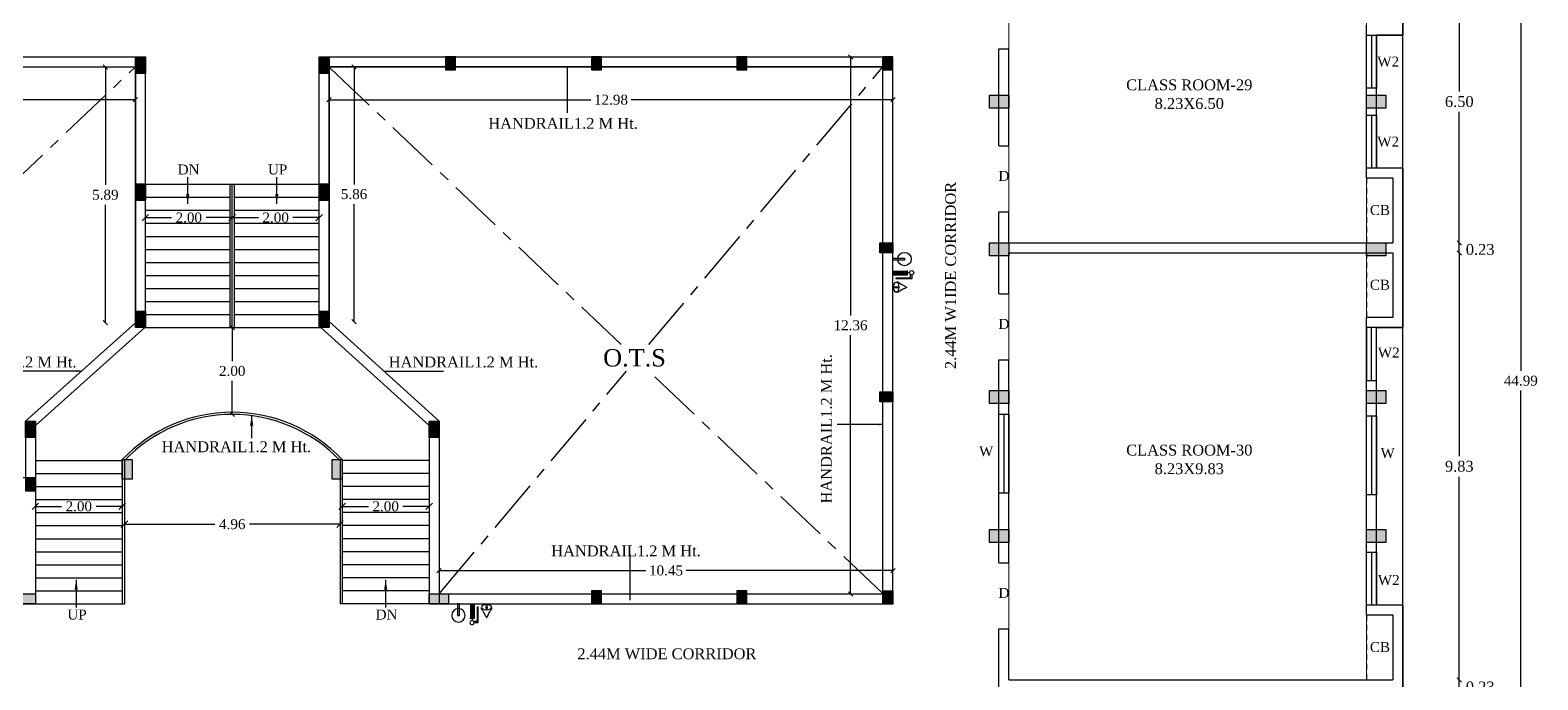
# Model space of a CAD drawing. Header units: metres. Extents: x -53 to 471, y -924 to -843.
# Drawn here: x 231.82 to 266.52, y -903.77 to -888.81 of the extents above; entities that cross this region are included whole.
import ezdxf
from ezdxf.enums import TextEntityAlignment as Align

# ---------------------------------------------------------------- set-up
doc = ezdxf.new("R2010")
doc.units = ezdxf.units.M
doc.header["$MEASUREMENT"] = 0
doc.header["$PDMODE"] = 3
doc.linetypes.add('CENTER', pattern=[2, 1.25, -0.25, 0.25, -0.25])
doc.linetypes.add('HIDDEN', pattern=[0.375, 0.25, -0.125])
doc.layers.get('DEFPOINTS').update_dxf_attribs({"lineweight": 5})
doc.layers.add('BLK_1_FLR_3_BLT_UP_AREA', color=27, linetype='Continuous')
doc.layers.add('BLK_1_FLR_3_BLT_UP_AREA_DEDUCT', color=27, linetype='Continuous')
doc.layers.add('BLK_1_FLR_3_REGULAR_ROOM_1', color=56, linetype='Continuous', lineweight=5)
doc.styles.add('Isa-', font='times.ttf')
doc.styles.add('STYLE2', font='times.ttf')
doc.dimstyles.new('Copy of ISO-25', dxfattribs={"dimscale": 0, "dimtxt": 0.23, "dimasz": 0.1, "dimexe": 1.25, "dimexo": 0.625, "dimgap": 0.11, "dimtad": 0, "dimtih": 1, "dimtoh": 1, "dimzin": 1, "dimdsep": 46, "dimtxsty": 'STYLE2', "dimblk": 'OBLIQUE', "dimcen": 0, "dimse1": 1, "dimse2": 1, "dimclrd": 1, "dimclrt": 3, "dimadec": 0, "dimazin": 2, "dimtfac": 1, "dimtix": 1, "dimtofl": 0, "dimtmove": 0, "dimatfit": 3, "dimfxl": 0, "dimtolj": 1, "dimarcsym": 0})
doc.dimstyles.new('ISO-25', dxfattribs={"dimscale": 0, "dimtxt": 0.23, "dimasz": 0.15, "dimexe": 1.25, "dimexo": 0.625, "dimgap": 0.11, "dimtad": 0, "dimtih": 1, "dimtoh": 1, "dimzin": 1, "dimdsep": 46, "dimtxsty": 'STYLE2', "dimblk": 'OBLIQUE', "dimcen": 0, "dimse1": 1, "dimse2": 1, "dimclrd": 1, "dimclrt": 3, "dimadec": 0, "dimazin": 2, "dimtfac": 1, "dimtix": 1, "dimtofl": 0, "dimtmove": 0, "dimatfit": 3, "dimfxl": 0, "dimtolj": 1, "dimarcsym": 0})

# ---------------------------------------------------------------- blocks, each defined once
blk = doc.blocks.new('_Oblique')
at = {"color": 0, "linetype": 'ByBlock', "lineweight": -2}
blk.add_line((-0.5, -0.5), (0.5, 0.5), dxfattribs=at)
blk = doc.blocks.new('*D623')
at = {"color": 1, "lineweight": -2, "ltscale": 3}
for p, q in [((266.131, -874.388), (266.131, -896.657)), ((266.131, -919.381), (266.131, -897.112))]:
    blk.add_line(p, q, dxfattribs=at)
at = {"layer": 'DEFPOINTS', "color": 0, "ltscale": 3}
for p in [(257.396, -874.388), (266.131, -874.388), (244.966, -919.381)]:
    blk.add_point(p, dxfattribs=at)
at = {"color": 1, "lineweight": -2, "ltscale": 3, "xscale": 0.1, "yscale": 0.1, "zscale": 0.1}
for p, rotation in [((266.131, -874.388), 90), ((266.131, -919.381), 270)]:
    blk.add_blockref('_Oblique', p, dxfattribs=dict(at, rotation=rotation))
at = {"color": 3, "ltscale": 3, "insert": (266.131, -896.884), "char_height": 0.23, "attachment_point": 5, "style": 'STYLE2'}
blk.add_mtext('\\A1;44.99', dxfattribs=at)
blk = doc.blocks.new('*D674')
at = {"color": 1, "lineweight": -2}
blk.add_line((264.714, -904.001), (264.714, -903.771), dxfattribs=at)
at = {"layer": 'DEFPOINTS', "color": 0}
for p in [(262.576, -903.771), (262.576, -904.001), (264.714, -903.771)]:
    blk.add_point(p, dxfattribs=at)
at = {"color": 1, "lineweight": -2, "xscale": 0.1, "yscale": 0.1, "zscale": 0.1}
for p, rotation in [((264.714, -903.771), 90), ((264.714, -904.001), 270)]:
    blk.add_blockref('_Oblique', p, dxfattribs=dict(at, rotation=rotation))
at = {"color": 3, "insert": (265.195, -903.937), "char_height": 0.25, "attachment_point": 5, "style": 'STYLE2'}
blk.add_mtext('\\A1;0.23', dxfattribs=at)
blk = doc.blocks.new('*D675')
at = {"color": 1, "lineweight": -2}
for p, q in [((264.714, -893.941), (264.714, -898.618)), ((264.714, -903.771), (264.714, -899.093))]:
    blk.add_line(p, q, dxfattribs=at)
at = {"layer": 'DEFPOINTS', "color": 0}
for p in [(262.576, -893.941), (264.714, -893.941), (262.576, -903.771)]:
    blk.add_point(p, dxfattribs=at)
at = {"color": 1, "lineweight": -2, "xscale": 0.1, "yscale": 0.1, "zscale": 0.1}
for p, rotation in [((264.714, -893.941), 90), ((264.714, -903.771), 270)]:
    blk.add_blockref('_Oblique', p, dxfattribs=dict(at, rotation=rotation))
at = {"color": 3, "insert": (264.714, -898.856), "char_height": 0.25, "attachment_point": 5, "style": 'STYLE2'}
blk.add_mtext('\\A1;9.83', dxfattribs=at)
blk = doc.blocks.new('*D676')
at = {"color": 1, "lineweight": -2}
blk.add_line((264.714, -893.941), (264.714, -893.711), dxfattribs=at)
at = {"layer": 'DEFPOINTS', "color": 0}
for p in [(262.576, -893.711), (262.576, -893.941), (264.714, -893.711)]:
    blk.add_point(p, dxfattribs=at)
at = {"color": 1, "lineweight": -2, "xscale": 0.1, "yscale": 0.1, "zscale": 0.1}
for p, rotation in [((264.714, -893.711), 90), ((264.714, -893.941), 270)]:
    blk.add_blockref('_Oblique', p, dxfattribs=dict(at, rotation=rotation))
at = {"color": 3, "insert": (265.195, -893.863), "char_height": 0.25, "attachment_point": 5, "style": 'STYLE2'}
blk.add_mtext('\\A1;0.23', dxfattribs=at)
blk = doc.blocks.new('*D677')
at = {"color": 1, "lineweight": -2}
for p, q in [((264.714, -887.208), (264.714, -890.222)), ((264.714, -893.711), (264.714, -890.697))]:
    blk.add_line(p, q, dxfattribs=at)
at = {"layer": 'DEFPOINTS', "color": 0}
for p in [(262.576, -887.208), (264.714, -887.208), (262.576, -893.711)]:
    blk.add_point(p, dxfattribs=at)
at = {"color": 1, "lineweight": -2, "xscale": 0.1, "yscale": 0.1, "zscale": 0.1}
for p, rotation in [((264.714, -887.208), 90), ((264.714, -893.711), 270)]:
    blk.add_blockref('_Oblique', p, dxfattribs=dict(at, rotation=rotation))
at = {"color": 3, "insert": (264.714, -890.459), "char_height": 0.25, "attachment_point": 5, "style": 'STYLE2'}
blk.add_mtext('\\A1;6.50', dxfattribs=at)
blk = doc.blocks.new('*D694')
at = {"color": 1, "lineweight": -2}
for p, q in [((236.468, -893.129), (237.071, -893.129)), ((238.468, -893.129), (237.866, -893.129))]:
    blk.add_line(p, q, dxfattribs=at)
at = {"layer": 'DEFPOINTS', "color": 0}
for p in [(236.468, -893.129), (238.468, -893.129), (238.468, -893.129)]:
    blk.add_point(p, dxfattribs=at)
at = {"color": 1, "lineweight": -2, "xscale": 0.15, "yscale": 0.15, "zscale": 0.15, "rotation": 180}
blk.add_blockref('_Oblique', (236.468, -893.129), dxfattribs=at)
at = {"color": 1, "lineweight": -2, "xscale": 0.15, "yscale": 0.15, "zscale": 0.15}
blk.add_blockref('_Oblique', (238.468, -893.129), dxfattribs=at)
at = {"color": 3, "insert": (237.468, -893.129), "char_height": 0.23, "attachment_point": 5, "style": 'STYLE2'}
blk.add_mtext('\\A1;2.00', dxfattribs=at)
blk = doc.blocks.new('*D695')
at = {"color": 1, "lineweight": -2}
for p, q in [((234.468, -893.129), (235.071, -893.129)), ((236.468, -893.129), (235.866, -893.129))]:
    blk.add_line(p, q, dxfattribs=at)
at = {"layer": 'DEFPOINTS', "color": 0}
for p in [(234.468, -893.129), (234.468, -893.129), (236.468, -893.129)]:
    blk.add_point(p, dxfattribs=at)
at = {"color": 1, "lineweight": -2, "xscale": 0.15, "yscale": 0.15, "zscale": 0.15, "rotation": 180}
blk.add_blockref('_Oblique', (234.468, -893.129), dxfattribs=at)
at = {"color": 1, "lineweight": -2, "xscale": 0.15, "yscale": 0.15, "zscale": 0.15}
blk.add_blockref('_Oblique', (236.468, -893.129), dxfattribs=at)
at = {"color": 3, "insert": (235.468, -893.129), "char_height": 0.23, "attachment_point": 5, "style": 'STYLE2'}
blk.add_mtext('\\A1;2.00', dxfattribs=at)
blk = doc.blocks.new('*D696')
at = {"color": 1, "lineweight": -2}
for p, q in [((233.986, -900.188), (236.07, -900.188)), ((238.95, -900.188), (236.866, -900.188))]:
    blk.add_line(p, q, dxfattribs=at)
at = {"layer": 'DEFPOINTS', "color": 0}
for p in [(233.986, -899.777), (238.95, -899.921), (238.95, -900.188)]:
    blk.add_point(p, dxfattribs=at)
at = {"color": 1, "lineweight": -2, "xscale": 0.15, "yscale": 0.15, "zscale": 0.15, "rotation": 180}
blk.add_blockref('_Oblique', (233.986, -900.188), dxfattribs=at)
at = {"color": 1, "lineweight": -2, "xscale": 0.15, "yscale": 0.15, "zscale": 0.15}
blk.add_blockref('_Oblique', (238.95, -900.188), dxfattribs=at)
at = {"color": 3, "insert": (236.468, -900.188), "char_height": 0.23, "attachment_point": 5, "style": 'STYLE2'}
blk.add_mtext('\\A1;4.96', dxfattribs=at)
blk = doc.blocks.new('*D697')
at = {"color": 1, "lineweight": -2}
for p, q in [((239, -899.777), (239.602, -899.777)), ((241, -899.777), (240.397, -899.777))]:
    blk.add_line(p, q, dxfattribs=at)
at = {"layer": 'DEFPOINTS', "color": 0}
for p in [(239, -899.777), (241, -899.777), (241, -899.777)]:
    blk.add_point(p, dxfattribs=at)
at = {"color": 1, "lineweight": -2, "xscale": 0.15, "yscale": 0.15, "zscale": 0.15, "rotation": 180}
blk.add_blockref('_Oblique', (239, -899.777), dxfattribs=at)
at = {"color": 1, "lineweight": -2, "xscale": 0.15, "yscale": 0.15, "zscale": 0.15}
blk.add_blockref('_Oblique', (241, -899.777), dxfattribs=at)
at = {"color": 3, "insert": (240, -899.777), "char_height": 0.23, "attachment_point": 5, "style": 'STYLE2'}
blk.add_mtext('\\A1;2.00', dxfattribs=at)
blk = doc.blocks.new('*D698')
at = {"color": 1, "lineweight": -2}
for p, q in [((231.936, -899.777), (232.539, -899.777)), ((233.936, -899.777), (233.334, -899.777))]:
    blk.add_line(p, q, dxfattribs=at)
at = {"layer": 'DEFPOINTS', "color": 0}
for p in [(231.936, -899.777), (233.936, -899.777), (233.936, -899.777)]:
    blk.add_point(p, dxfattribs=at)
at = {"color": 1, "lineweight": -2, "xscale": 0.15, "yscale": 0.15, "zscale": 0.15, "rotation": 180}
blk.add_blockref('_Oblique', (231.936, -899.777), dxfattribs=at)
at = {"color": 1, "lineweight": -2, "xscale": 0.15, "yscale": 0.15, "zscale": 0.15}
blk.add_blockref('_Oblique', (233.936, -899.777), dxfattribs=at)
at = {"color": 3, "insert": (232.936, -899.777), "char_height": 0.23, "attachment_point": 5, "style": 'STYLE2'}
blk.add_mtext('\\A1;2.00', dxfattribs=at)
blk = doc.blocks.new('*D732')
at = {"color": 1, "lineweight": -2}
for p, q in [((236.468, -895.661), (236.468, -896.433)), ((236.468, -897.661), (236.468, -896.888))]:
    blk.add_line(p, q, dxfattribs=at)
at = {"layer": 'DEFPOINTS', "color": 0}
for p in [(236.413, -895.661), (236.468, -895.661), (236.468, -897.661)]:
    blk.add_point(p, dxfattribs=at)
at = {"color": 1, "lineweight": -2, "xscale": 0.1, "yscale": 0.1, "zscale": 0.1}
for p, rotation in [((236.468, -895.661), 90), ((236.468, -897.661), 270)]:
    blk.add_blockref('_Oblique', p, dxfattribs=dict(at, rotation=rotation))
at = {"color": 3, "insert": (236.468, -896.661), "char_height": 0.23, "attachment_point": 5, "style": 'STYLE2'}
blk.add_mtext('\\A1;2.00', dxfattribs=at)
blk = doc.blocks.new('FIRE')
at = {"lineweight": 25}
blk.add_hatch(color=256, dxfattribs=at).paths.add_polyline_path([(4776.393, 1592.591), (4776.49, 1592.591), (4776.49, 1592.93), (4776.393, 1592.93)])
for p, q in [((4776.49, 1592.93), (4776.393, 1592.93)), ((4776.442, 1592.93), (4776.442, 1592.975)), ((4776.559, 1592.998), (4776.483, 1592.998)), ((4776.49, 1593.023), (4776.587, 1593.023)), ((4776.49, 1592.591), (4776.49, 1592.93)), ((4776.559, 1592.664), (4776.559, 1592.998)), ((4776.587, 1593.023), (4776.587, 1592.664)), ((4776.587, 1592.664), (4776.559, 1592.664))]:
    blk.add_line(p, q, dxfattribs=at)
at = {"color": 0, "lineweight": 25, "ltscale": 60}
blk.add_line((4776.778, 1592.887), (4776.778, 1592.923), dxfattribs=at)
blk.add_lwpolyline([(4776.105, 1592.857), (4776.155, 1592.857), (4776.155, 1592.59), (4776.105, 1592.59)], close=True)
at = {"lineweight": 25}
blk.add_circle((4776.442, 1593.023), 0.0482, dxfattribs=at)
at = {"color": 1}
blk.add_circle((4776.13, 1592.857), 0.155, dxfattribs=at)
at = {"color": 0, "lineweight": 25, "ltscale": 60}
blk.add_arc((4776.778, 1592.861), 0.0262, 0, 180, dxfattribs=at)
for centre, major_axis, ratio in [((4776.778, 1592.668), (-0.118, 0), 0.493287), ((4776.778, 1592.676), (0, -0.0501), 0.352249)]:
    blk.add_ellipse(centre, major_axis=major_axis, ratio=ratio, dxfattribs=at)
for points in [[(4776.752, 1592.861), (4776.688, 1592.746), (4776.664, 1592.71), (4776.66, 1592.671)], [(4776.804, 1592.861), (4776.868, 1592.746), (4776.891, 1592.71), (4776.896, 1592.671)]]:
    blk.add_spline(points, degree=3, dxfattribs=at)
blk = doc.blocks.new('*D543')
at = {"color": 1, "lineweight": -2}
for p, q in [((221.256, -890.416), (227.285, -890.416)), ((234.238, -890.416), (228.21, -890.416))]:
    blk.add_line(p, q, dxfattribs=at)
at = {"layer": 'DEFPOINTS', "color": 0}
for p in [(221.256, -889.658), (234.238, -889.658), (234.238, -890.416)]:
    blk.add_point(p, dxfattribs=at)
at = {"color": 1, "lineweight": -2, "xscale": 0.1, "yscale": 0.1, "zscale": 0.1, "rotation": 180}
blk.add_blockref('_Oblique', (221.256, -890.416), dxfattribs=at)
at = {"color": 1, "lineweight": -2, "xscale": 0.1, "yscale": 0.1, "zscale": 0.1}
blk.add_blockref('_Oblique', (234.238, -890.416), dxfattribs=at)
at = {"color": 3, "insert": (227.747, -890.416), "char_height": 0.23, "attachment_point": 5, "style": 'STYLE2'}
blk.add_mtext('\\A1;12.98', dxfattribs=at)
blk = doc.blocks.new('*D545')
at = {"color": 1, "lineweight": -2}
for p, q in [((238.698, -890.416), (244.725, -890.416)), ((251.676, -890.416), (245.65, -890.416))]:
    blk.add_line(p, q, dxfattribs=at)
at = {"layer": 'DEFPOINTS', "color": 0}
for p in [(238.698, -889.658), (251.676, -889.658), (238.698, -890.416)]:
    blk.add_point(p, dxfattribs=at)
at = {"color": 1, "lineweight": -2, "xscale": 0.1, "yscale": 0.1, "zscale": 0.1, "rotation": 180}
blk.add_blockref('_Oblique', (238.698, -890.416), dxfattribs=at)
at = {"color": 1, "lineweight": -2, "xscale": 0.1, "yscale": 0.1, "zscale": 0.1}
blk.add_blockref('_Oblique', (251.676, -890.416), dxfattribs=at)
at = {"color": 3, "insert": (245.187, -890.416), "char_height": 0.23, "attachment_point": 5, "style": 'STYLE2'}
blk.add_mtext('\\A1;12.98', dxfattribs=at)
blk = doc.blocks.new('*D546')
at = {"color": 1, "lineweight": -2}
for p, q in [((250.702, -889.428), (250.702, -895.382)), ((250.702, -901.791), (250.702, -895.837))]:
    blk.add_line(p, q, dxfattribs=at)
at = {"layer": 'DEFPOINTS', "color": 0}
for p in [(251.446, -889.428), (250.702, -901.791), (251.446, -901.791)]:
    blk.add_point(p, dxfattribs=at)
at = {"color": 1, "lineweight": -2, "xscale": 0.1, "yscale": 0.1, "zscale": 0.1}
for p, rotation in [((250.702, -889.428), 90), ((250.702, -901.791), 270)]:
    blk.add_blockref('_Oblique', p, dxfattribs=dict(at, rotation=rotation))
at = {"color": 3, "insert": (250.702, -895.609), "char_height": 0.23, "attachment_point": 5, "style": 'STYLE2'}
blk.add_mtext('\\A1;12.36', dxfattribs=at)
blk = doc.blocks.new('*D547')
at = {"color": 1, "lineweight": -2}
for p, q in [((241.23, -901.254), (245.992, -901.254)), ((251.676, -901.254), (246.914, -901.254))]:
    blk.add_line(p, q, dxfattribs=at)
at = {"layer": 'DEFPOINTS', "color": 0}
for p in [(251.676, -901.254), (241.23, -901.791), (251.676, -901.791)]:
    blk.add_point(p, dxfattribs=at)
at = {"color": 1, "lineweight": -2, "xscale": 0.1, "yscale": 0.1, "zscale": 0.1, "rotation": 180}
blk.add_blockref('_Oblique', (241.23, -901.254), dxfattribs=at)
at = {"color": 1, "lineweight": -2, "xscale": 0.1, "yscale": 0.1, "zscale": 0.1}
blk.add_blockref('_Oblique', (251.676, -901.254), dxfattribs=at)
at = {"color": 3, "insert": (246.453, -901.254), "char_height": 0.23, "attachment_point": 5, "style": 'STYLE2'}
blk.add_mtext('\\A1;10.45', dxfattribs=at)
blk = doc.blocks.new('*D549')
at = {"color": 1, "lineweight": -2}
for p, q in [((233.547, -889.658), (233.547, -892.377)), ((233.547, -895.55), (233.547, -892.831))]:
    blk.add_line(p, q, dxfattribs=at)
at = {"layer": 'DEFPOINTS', "color": 0}
for p in [(233.547, -889.658), (234.238, -889.658), (234.238, -895.55)]:
    blk.add_point(p, dxfattribs=at)
at = {"color": 1, "lineweight": -2, "xscale": 0.1, "yscale": 0.1, "zscale": 0.1}
for p, rotation in [((233.547, -889.658), 90), ((233.547, -895.55), 270)]:
    blk.add_blockref('_Oblique', p, dxfattribs=dict(at, rotation=rotation))
at = {"color": 3, "insert": (233.547, -892.604), "char_height": 0.23, "attachment_point": 5, "style": 'STYLE2'}
blk.add_mtext('\\A1;5.89', dxfattribs=at)
blk = doc.blocks.new('*D550')
at = {"color": 1, "lineweight": -2}
for p, q in [((239.273, -889.658), (239.273, -892.363)), ((239.273, -895.522), (239.273, -892.817))]:
    blk.add_line(p, q, dxfattribs=at)
at = {"layer": 'DEFPOINTS', "color": 0}
for p in [(238.698, -889.658), (238.698, -895.522), (239.273, -895.522)]:
    blk.add_point(p, dxfattribs=at)
at = {"color": 1, "lineweight": -2, "xscale": 0.1, "yscale": 0.1, "zscale": 0.1}
for p, rotation in [((239.273, -889.658), 90), ((239.273, -895.522), 270)]:
    blk.add_blockref('_Oblique', p, dxfattribs=dict(at, rotation=rotation))
at = {"color": 3, "insert": (239.273, -892.59), "char_height": 0.23, "attachment_point": 5, "style": 'STYLE2'}
blk.add_mtext('\\A1;5.86', dxfattribs=at)
blk = doc.blocks.new('tgt')
for color, points in [(2, [(-28.568, 24.402), (-28.338, 24.402), (-28.338, 24.782), (-28.568, 24.782)]), (2, [(-24.338, 24.402), (-24.108, 24.402), (-24.108, 24.782), (-24.338, 24.782)]), (1, [(-21.43, 24.482), (-21.2, 24.482), (-21.2, 24.782), (-21.43, 24.782)]), (1, [(-18.07, 24.482), (-17.84, 24.482), (-17.84, 24.782), (-18.07, 24.782)]), (1, [(-14.72, 24.482), (-14.49, 24.482), (-14.49, 24.782), (-14.72, 24.782)]), (1, [(-11.36, 24.482), (-11.13, 24.482), (-11.13, 24.782), (-11.36, 24.782)]), (5, [(-8.46, 23.601), (-8.91, 23.601), (-8.91, 23.901), (-8.46, 23.901)]), (4, [(-0.23, 23.901), (0.22, 23.901), (0.22, 23.601), (-0.23, 23.601)]), (2, [(-28.568, 21.476), (-28.338, 21.476), (-28.338, 21.856), (-28.568, 21.856)]), (2, [(-24.338, 21.476), (-24.108, 21.476), (-24.108, 21.856), (-24.338, 21.856)]), (1, [(-11.43, 20.27), (-11.43, 20.5), (-11.13, 20.5), (-11.13, 20.27)]), (5, [(-8.46, 20.2), (-8.91, 20.2), (-8.91, 20.5), (-8.46, 20.5)]), (4, [(-0.23, 20.5), (0.22, 20.5), (0.22, 20.2), (-0.23, 20.2)]), (2, [(-28.568, 18.55), (-28.338, 18.55), (-28.338, 18.93), (-28.568, 18.93)]), (2, [(-24.338, 18.55), (-24.108, 18.55), (-24.108, 18.93), (-24.338, 18.93)]), (1, [(-11.43, 16.84), (-11.43, 17.07), (-11.13, 17.07), (-11.13, 16.84)]), (5, [(-8.46, 16.805), (-8.91, 16.805), (-8.91, 17.105), (-8.46, 17.105)]), (4, [(-0.23, 17.105), (0.22, 17.105), (0.22, 16.805), (-0.23, 16.805)]), (2, [(-31.1, 16.017), (-30.87, 16.017), (-30.87, 16.397), (-31.1, 16.397)]), (2, [(-21.807, 16.017), (-21.577, 16.017), (-21.577, 16.397), (-21.807, 16.397)]), (3, [(-28.87, 15.057), (-28.87, 15.51), (-28.64, 15.51), (-28.64, 15.057)]), (3, [(-24.037, 15.057), (-24.037, 15.51), (-23.807, 15.51), (-23.807, 15.057)]), (1, [(-31.1, 14.79), (-30.87, 14.79), (-30.87, 15.09), (-31.1, 15.09)]), (5, [(-8.46, 13.605), (-8.91, 13.605), (-8.91, 13.905), (-8.46, 13.905)]), (4, [(-0.23, 13.905), (0.22, 13.905), (0.22, 13.605), (-0.23, 13.605)]), (1, [(-18.07, 12.19), (-17.84, 12.19), (-17.84, 12.49), (-18.07, 12.49)]), (1, [(-14.72, 12.19), (-14.49, 12.19), (-14.49, 12.49), (-14.72, 12.49)]), (1, [(-11.13, 12.19), (-11.36, 12.19), (-11.36, 12.49), (-11.13, 12.49)])]:
    blk.add_hatch(color=color).paths.add_polyline_path(points)
at = {"ltscale": 3}
for points in [[(-31.32, 12.42), (-31.32, 12.19), (-30.87, 12.19), (-30.87, 12.42)], [(-21.807, 12.42), (-21.807, 12.19), (-21.357, 12.19), (-21.357, 12.42)]]:
    blk.add_hatch(color=6, dxfattribs=at).paths.add_polyline_path(points)
at = {"color": 2}
for points in [[(-28.568, 24.402), (-28.568, 24.782), (-28.338, 24.782), (-28.338, 24.402)], [(-24.338, 24.402), (-24.338, 24.782), (-24.108, 24.782), (-24.108, 24.402)], [(-28.568, 21.476), (-28.568, 21.856), (-28.338, 21.856), (-28.338, 21.476)], [(-24.338, 21.476), (-24.338, 21.856), (-24.108, 21.856), (-24.108, 21.476)], [(-28.568, 18.55), (-28.568, 18.93), (-28.338, 18.93), (-28.338, 18.55)], [(-24.338, 18.55), (-24.338, 18.93), (-24.108, 18.93), (-24.108, 18.55)], [(-31.1, 16.017), (-31.1, 16.397), (-30.87, 16.397), (-30.87, 16.017)], [(-21.807, 16.017), (-21.807, 16.397), (-21.577, 16.397), (-21.577, 16.017)]]:
    blk.add_lwpolyline(points, close=True, dxfattribs=at)
at = {"color": 1, "ltscale": 3}
for points in [[(-21.43, 24.482), (-21.2, 24.482), (-21.2, 24.782), (-21.43, 24.782)], [(-18.07, 24.482), (-17.84, 24.482), (-17.84, 24.782), (-18.07, 24.782)], [(-14.72, 24.482), (-14.49, 24.482), (-14.49, 24.782), (-14.72, 24.782)], [(-11.36, 24.482), (-11.13, 24.482), (-11.13, 24.782), (-11.36, 24.782)], [(-11.43, 20.27), (-11.43, 20.5), (-11.13, 20.5), (-11.13, 20.27)], [(-11.43, 16.84), (-11.43, 17.07), (-11.13, 17.07), (-11.13, 16.84)], [(-31.1, 14.79), (-30.87, 14.79), (-30.87, 15.09), (-31.1, 15.09)], [(-18.07, 12.19), (-17.84, 12.19), (-17.84, 12.49), (-18.07, 12.49)], [(-14.72, 12.19), (-14.49, 12.19), (-14.49, 12.49), (-14.72, 12.49)], [(-11.13, 12.19), (-11.36, 12.19), (-11.36, 12.49), (-11.13, 12.49)]]:
    blk.add_lwpolyline(points, close=True, dxfattribs=at)
at = {"color": 5}
for points in [[(-8.46, 23.601), (-8.91, 23.601), (-8.91, 23.901), (-8.46, 23.901)], [(-8.46, 20.2), (-8.91, 20.2), (-8.91, 20.5), (-8.46, 20.5)], [(-8.46, 16.805), (-8.91, 16.805), (-8.91, 17.105), (-8.46, 17.105)], [(-8.46, 13.605), (-8.91, 13.605), (-8.91, 13.905), (-8.46, 13.905)]]:
    blk.add_lwpolyline(points, close=True, dxfattribs=at)
at = {"color": 4}
for points in [[(-0.23, 23.901), (0.22, 23.901), (0.22, 23.601), (-0.23, 23.601)], [(-0.23, 20.5), (0.22, 20.5), (0.22, 20.2), (-0.23, 20.2)], [(-0.23, 17.105), (0.22, 17.105), (0.22, 16.805), (-0.23, 16.805)], [(-0.23, 13.905), (0.22, 13.905), (0.22, 13.605), (-0.23, 13.605)]]:
    blk.add_lwpolyline(points, close=True, dxfattribs=at)
at = {"color": 3, "lineweight": -3}
for points in [[(-28.87, 15.057), (-28.87, 15.51), (-28.64, 15.51), (-28.64, 15.057)], [(-24.037, 15.057), (-24.037, 15.51), (-23.807, 15.51), (-23.807, 15.057)]]:
    blk.add_lwpolyline(points, close=True, dxfattribs=at)
at = {"color": 6}
for points in [[(-31.32, 12.42), (-30.87, 12.42), (-30.87, 12.19), (-31.32, 12.19)], [(-21.807, 12.42), (-21.357, 12.42), (-21.357, 12.19), (-21.807, 12.19)]]:
    blk.add_lwpolyline(points, close=True, dxfattribs=at)

msp = doc.modelspace()

# ---------------------------------------------------------------- linework, layer by layer
at = {"color": 1, "linetype": 'HIDDEN'}
msp.add_line((263.4164, -914.67055), (263.4164, -886.36821), dxfattribs=at)
at = {"lineweight": -3}
for p, q in [((263.4164, -886.97821), (263.4164, -888.92821)), ((263.4164, -888.92821), (262.8064, -888.92821)), ((263.1864, -892.22055), (262.5764, -892.22055)), ((263.4164, -891.99055), (262.8064, -891.99055)), ((263.1864, -892.22055), (263.1864, -893.71055)), ((263.4164, -891.99055), (263.4164, -893.94055)), ((263.1864, -893.94055), (263.1864, -895.43055)), ((263.4164, -893.71055), (263.4164, -895.66055)), ((263.1864, -895.43055), (262.5764, -895.43055)), ((263.4164, -895.66055), (262.8064, -895.66055)), ((263.1864, -902.28055), (262.5764, -902.28055)), ((263.4164, -902.05055), (262.8064, -902.05055)), ((263.1864, -902.28055), (263.1864, -903.77055)), ((263.4164, -902.05055), (263.4164, -904.00055)), ((263.4164, -905.72055), (263.4164, -903.77055))]:
    msp.add_line(p, q, dxfattribs=at)
for p, q in [((262.5764, -892.22055), (262.5764, -888.69821)), ((262.8064, -891.99055), (262.8064, -888.92821)), ((231.3164, -889.42821), (234.46804, -889.42821)), ((234.46804, -895.66055), (234.46804, -889.42821)), ((238.46804, -889.42821), (251.6764, -889.42821)), ((238.46804, -895.66055), (238.46804, -889.42821)), ((251.4464, -901.79055), (251.4464, -889.42821)), ((251.6764, -902.02055), (251.6764, -889.42821)), ((254.1164, -891.47554), (254.1164, -889.24321)), ((254.1164, -889.24321), (254.3464, -889.24321)), ((254.3464, -891.47554), (254.3464, -889.24321)), ((221.2564, -889.65821), (234.23804, -889.65821)), ((234.23804, -895.55011), (234.23804, -889.65821)), ((238.69804, -889.65821), (251.6764, -889.65821)), ((238.69804, -895.52163), (238.69804, -889.65821)), ((254.1164, -891.47554), (254.3464, -891.47554)), ((262.5764, -892.22055), (262.5764, -891.89055)), ((234.46804, -892.36055), (238.46804, -892.36055)), ((236.41804, -895.66055), (236.41804, -892.36055)), ((236.46804, -895.66055), (236.46804, -892.36055)), ((236.51804, -895.66055), (236.51804, -892.36055)), ((234.46804, -892.66055), (236.41804, -892.66055)), ((234.46804, -892.96055), (236.41804, -892.96055)), ((236.51804, -892.66055), (238.46804, -892.66055)), ((236.51804, -892.96055), (238.46804, -892.96055)), ((254.1164, -894.88283), (254.1164, -892.99554)), ((254.1164, -892.99554), (254.3464, -892.99554)), ((254.3464, -893.71055), (254.3464, -892.99554)), ((234.46804, -893.26055), (236.41804, -893.26055)), ((236.51804, -893.26055), (238.46804, -893.26055)), ((234.46804, -893.56055), (236.41804, -893.56055)), ((236.51804, -893.56055), (238.46804, -893.56055)), ((234.46804, -893.86055), (236.41804, -893.86055)), ((236.51804, -893.86055), (238.46804, -893.86055)), ((254.3464, -893.71055), (255.9939, -893.71055)), ((254.3464, -893.71055), (263.1864, -893.71055)), ((254.3464, -894.88283), (254.3464, -893.94055)), ((254.3464, -893.94055), (255.9939, -893.94055)), ((254.3464, -893.94055), (263.1864, -893.94055)), ((257.5139, -893.71055), (263.1864, -893.71055)), ((234.46804, -894.16055), (236.41804, -894.16055)), ((236.51804, -894.16055), (238.46804, -894.16055)), ((234.46804, -894.46055), (236.41804, -894.46055)), ((236.51804, -894.46055), (238.46804, -894.46055)), ((234.46804, -894.76055), (236.41804, -894.76055)), ((234.46804, -895.06055), (236.41804, -895.06055)), ((236.51804, -894.76055), (238.46804, -894.76055)), ((236.51804, -895.06055), (238.46804, -895.06055)), ((254.1164, -894.88283), (254.3464, -894.88283)), ((234.46804, -895.36055), (236.41804, -895.36055)), ((236.51804, -895.36055), (238.46804, -895.36055)), ((231.9364, -897.91654), (234.4596, -895.66055)), ((234.4596, -895.66055), (238.51073, -895.66055)), ((238.51073, -895.66055), (240.99969, -897.91146)), ((262.5764, -902.28055), (262.5764, -895.43055)), ((262.8064, -902.05055), (262.8064, -895.66055)), ((254.1164, -901.07643), (254.1164, -896.40283)), ((254.1164, -896.40283), (254.3464, -896.40283)), ((254.3464, -901.07643), (254.3464, -896.40283)), ((241.22969, -897.81366), (241.22969, -902.02055)), ((231.9364, -897.91654), (231.9364, -902.02055)), ((240.99969, -897.91146), (240.99969, -902.02055)), ((231.9364, -898.72055), (233.9364, -898.72055)), ((233.9364, -898.70103), (233.9364, -902.02055)), ((233.9864, -898.72055), (233.9864, -902.02055)), ((238.94969, -898.72055), (238.94969, -902.02055)), ((238.99969, -898.70103), (238.99969, -902.02055)), ((240.99969, -898.72055), (238.99969, -898.72055)), ((231.9364, -899.02055), (233.9364, -899.02055)), ((240.99969, -899.02055), (238.99969, -899.02055)), ((231.9364, -899.32055), (233.9364, -899.32055)), ((240.99969, -899.32055), (238.99969, -899.32055)), ((231.9364, -899.62055), (233.9364, -899.62055)), ((231.9364, -899.92055), (233.9364, -899.92055)), ((240.99969, -899.62055), (238.99969, -899.62055)), ((240.99969, -899.92055), (238.99969, -899.92055)), ((231.9364, -900.22055), (233.9364, -900.22055)), ((240.99969, -900.22055), (238.99969, -900.22055)), ((231.9364, -900.52055), (233.9364, -900.52055)), ((240.99969, -900.52055), (238.99969, -900.52055)), ((231.9364, -900.82055), (233.9364, -900.82055)), ((240.99969, -900.82055), (238.99969, -900.82055)), ((231.9364, -901.12055), (233.9364, -901.12055)), ((240.99969, -901.12055), (238.99969, -901.12055)), ((254.1164, -901.07643), (254.3464, -901.07643)), ((254.1164, -901.07643), (254.3464, -901.07643)), ((254.1164, -901.07643), (254.3464, -901.07643)), ((231.9364, -901.42055), (233.9364, -901.42055)), ((240.99969, -901.42055), (238.99969, -901.42055)), ((231.41442, -902.02055), (233.9864, -902.02055)), ((231.9364, -901.72055), (233.9364, -901.72055)), ((240.99969, -902.02055), (238.94969, -902.02055)), ((240.99969, -901.72055), (238.99969, -901.72055)), ((240.99969, -902.02055), (251.6764, -902.02055)), ((241.22969, -901.79055), (251.6764, -901.79055)), ((254.1164, -904.61055), (254.1164, -902.59643)), ((254.1164, -902.59643), (254.3464, -902.59643)), ((254.1164, -902.59643), (254.3464, -902.59643)), ((254.1164, -902.59643), (254.3464, -902.59643)), ((254.3464, -903.77055), (254.3464, -902.59643)), ((254.3464, -903.77055), (263.1864, -903.77055))]:
    msp.add_line(p, q)
at = {"color": 1, "lineweight": -3}
for p, q in [((262.6914, -888.92821), (262.6914, -890.14821)), ((262.6914, -890.77055), (262.6914, -891.99055)), ((262.6914, -896.88055), (262.6914, -895.66055)), ((262.6914, -897.69445), (262.6914, -899.51445)), ((262.6914, -900.83055), (262.6914, -902.05055))]:
    msp.add_line(p, q, dxfattribs=at)
at = {"color": 1, "linetype": 'HIDDEN', "lineweight": -3}
for p, q in [((263.4164, -891.99055), (263.4164, -888.92821)), ((263.4164, -902.05055), (263.4164, -895.66055))]:
    msp.add_line(p, q, dxfattribs=at)
at = {"linetype": 'CENTER'}
for p, q in [((228.29884, -895.30897), (234.23804, -889.65821)), ((245.41951, -896.05323), (238.69804, -889.65821)), ((246.06111, -896.05323), (251.4464, -889.65821)), ((241.22969, -901.79055), (245.54456, -896.66664)), ((251.44969, -901.79055), (246.06423, -896.66664))]:
    msp.add_line(p, q, dxfattribs=at)
at = {"color": 41, "linetype": 'HIDDEN', "lineweight": -3, "ltscale": 0.5}
for p, q in [((262.5764, -892.22055), (262.5764, -893.71055)), ((262.5764, -893.94055), (262.5764, -895.43055)), ((262.5764, -902.28055), (262.5764, -903.77055))]:
    msp.add_line(p, q, dxfattribs=at)
at = {"color": 1}
msp.add_line((254.2314, -897.65538), (254.2314, -899.47538), dxfattribs=at)
at = {"color": 2, "lineweight": -3}
for points in [[(262.8064, -890.14821), (262.5764, -890.14821), (262.5764, -888.92821), (262.8064, -888.92821)], [(262.8064, -891.99055), (262.5764, -891.99055), (262.5764, -890.77055), (262.8064, -890.77055)], [(262.8064, -895.66055), (262.5764, -895.66055), (262.5764, -896.88055), (262.8064, -896.88055)], [(262.8064, -899.51445), (262.5764, -899.51445), (262.5764, -897.69445), (262.8064, -897.69445)], [(262.8064, -902.05055), (262.5764, -902.05055), (262.5764, -900.83055), (262.8064, -900.83055)]]:
    msp.add_lwpolyline(points, close=True, dxfattribs=at)
for points in [[(231.7064, -897.81366), (234.23804, -895.55011)], [(238.69804, -895.52163), (241.22969, -897.81366)]]:
    msp.add_lwpolyline(points)
at = {"color": 2}
msp.add_lwpolyline([(254.3464, -899.47538), (254.1164, -899.47538), (254.1164, -897.65538), (254.3464, -897.65538)], close=True, dxfattribs=at)
for centre, radius, start, end in [((236.46804, -901.09449), 3.48394, 43.392835, 136.607165), ((236.46804, -901.09553), 3.43498, 43.741859, 136.258141)]:
    msp.add_arc(centre, radius, start, end)
at = {"layer": 'BLK_1_FLR_3_BLT_UP_AREA', "color": 27, "ltscale": 3}
msp.add_lwpolyline([(263.4164, -905.72055), (263.4164, -902.05055), (262.8064, -902.05055), (262.8064, -895.66055), (263.4164, -895.66055), (263.4164, -891.99055), (262.8064, -891.99055), (262.8064, -888.92821), (263.4164, -888.92821), (263.4164, -886.97821)], dxfattribs=at)
at = {"layer": 'BLK_1_FLR_3_BLT_UP_AREA_DEDUCT', "color": 27}
for points in [[(221.4864, -889.65821), (234.23804, -889.65821), (234.23804, -895.55011), (231.7064, -897.81366), (231.7064, -899.12055), (229.3464, -899.12055), (229.3464, -901.79055), (221.4864, -901.79055)], [(251.4464, -889.65821), (238.69804, -889.65821), (238.69804, -895.52163), (241.22969, -897.81366), (241.22969, -899.12055), (241.22969, -901.79055), (241.22969, -901.79055), (251.4464, -901.79055)]]:
    msp.add_lwpolyline(points, close=True, dxfattribs=at)
at = {"layer": 'BLK_1_FLR_3_REGULAR_ROOM_1', "color": 3, "ltscale": 3}
for points in [[(254.3464, -887.20821), (262.5764, -887.20821), (262.5764, -893.71055), (254.3464, -893.71055)], [(254.3464, -893.94055), (262.5764, -893.94055), (262.5764, -903.77055), (254.3464, -903.77055)]]:
    msp.add_lwpolyline(points, close=True, dxfattribs=at)

# ---------------------------------------------------------------- block references
at = {"color": 4}
msp.add_blockref('tgt', (262.8064, -914.21055), dxfattribs=at)
at = {"rotation": 270}
msp.add_blockref('FIRE', (-1340.91464, 3882.04612), dxfattribs=at)
at = {"xscale": -1, "rotation": 180}
msp.add_blockref('FIRE', (-4534.45466, 690.56972), dxfattribs=at)

# ---------------------------------------------------------------- texts
at = {"color": 4, "lineweight": -3, "style": 'Isa-'}
for s, p in [('W2', (263.07699, -889.65177)), ('W2', (263.07699, -891.49411)), ('CB', (262.88799, -893.069)), ('CB', (262.88799, -894.789)), ('W', (263.06553, -898.66175)), ('W2', (263.09079, -901.5856)), ('DN', (240.01944, -902.38242)), ('CB', (262.88799, -903.129))]:
    msp.add_text(s, height=0.23, dxfattribs=at).set_placement(p, align=Align.CENTER)
at = {"style": 'Isa-'}
for s, height, p in [('CLASS ROOM-29', 0.25, (258.49871, -890.19722)), ('8.23X6.50', 0.25, (258.49871, -890.62613)), ('O.T.S', 0.4, (245.72806, -896.55546)), ('HANDRAIL1.2 M Ht. ', 0.25, (236.61094, -898.52915)), ('CLASS ROOM-30', 0.25, (258.49871, -898.60611)), ('8.23X9.83', 0.25, (258.49871, -899.03502)), ('2.44M WIDE CORRIDOR', 0.25, (246.47297, -903.2954))]:
    msp.add_text(s, height=height, dxfattribs=at).set_placement(p, align=Align.CENTER)
at = {"lineweight": -3, "style": 'Isa-'}
for p in [(244.13019, -891.08372), (231.21061, -896.57813), (241.83759, -896.57813), (245.57908, -900.92689)]:
    msp.add_text('HANDRAIL1.2 M Ht. ', height=0.25, dxfattribs=at).set_placement(p, align=Align.CENTER)
at = {"color": 4, "lineweight": -3, "style": 'Isa-'}
for s, p in [('DN', (235.4628, -892.1361)), ('UP', (237.5128, -892.1361)), ('W2', (263.09079, -896.34986))]:
    msp.add_text(s, height=0.23, rotation=360, dxfattribs=at).set_placement(p, align=Align.CENTER)
at = {"color": 4, "style": 'Isa-'}
for s, p in [('D', (254.2314, -892.283)), ('D', (254.2314, -895.69029)), ('W', (253.82332, -898.62138)), ('D', (254.2314, -901.88389)), ('UP', (232.89536, -902.38242))]:
    msp.add_text(s, height=0.23, dxfattribs=at).set_placement(p, align=Align.CENTER)
at = {"style": 'Isa-'}
msp.add_text('2.44M W1IDE CORRIDOR', height=0.25, rotation=90, dxfattribs=at).set_placement((253.12917, -894.46035), align=Align.CENTER)
at = {"lineweight": -3, "style": 'Isa-'}
msp.add_text('HANDRAIL1.2 M Ht. ', height=0.25, rotation=90, dxfattribs=at).set_placement((250.26913, -897.94335), align=Align.CENTER)

# ---------------------------------------------------------------- dimensions: what is measured, and where the dimension line sits
at = {"color": 4, "ltscale": 3}
dim = msp.add_linear_dim(base=(266.13059, -874.38836), p1=(244.9664, -919.38055), p2=(257.3964, -874.38836), angle=90, dimstyle='Copy of ISO-25', override={"dimscale": 1}, dxfattribs=at)
dim.commit()
dim.dimension.update_dxf_attribs({"geometry": '*D623', "text_midpoint": (266.13059, -896.88446)})
for base, p1, p2, override, picture, middle in [((264.71353, -887.20821), (262.5764, -893.71055), (262.5764, -887.20821), {"dimscale": 1, "dimtxt": 0.25, "dimtmove": 1}, '*D677', (264.71353, -890.45938)), ((264.71353, -893.94055), (262.5764, -903.77055), (262.5764, -893.94055), {"dimscale": 1, "dimtxt": 0.25, "dimtmove": 1}, '*D675', (264.71353, -898.85555)), ((236.46804, -895.66055), (236.46804, -897.66055), (236.41304, -895.66055), {"dimscale": 1}, '*D732', (236.46804, -896.66055))]:
    dim = msp.add_linear_dim(base=base, p1=p1, p2=p2, angle=90, dimstyle='Copy of ISO-25', override=override)
    dim.commit()
    dim.dimension.update_dxf_attribs({"geometry": picture, "text_midpoint": middle})
at = {"color": 41}
for base, p1, p2, picture, middle in [((250.70243, -901.79055), (251.4464, -889.42821), (251.4464, -901.79055), '*D546', (250.70243, -895.60938)), ((233.54675, -889.65821), (234.23804, -895.55011), (234.23804, -889.65821), '*D549', (233.54675, -892.60416)), ((239.27289, -895.52163), (238.69804, -889.65821), (238.69804, -895.52163), '*D550', (239.27289, -892.58992))]:
    dim = msp.add_linear_dim(base=base, p1=p1, p2=p2, angle=90, dimstyle='Copy of ISO-25', override={"dimscale": 1}, dxfattribs=at)
    dim.commit()
    dim.dimension.update_dxf_attribs({"geometry": picture, "text_midpoint": middle})
for base, p1, p2, picture, middle in [((234.23804, -890.41565), (221.2564, -889.65821), (234.23804, -889.65821), '*D543', (227.74722, -890.41565)), ((238.69804, -890.41565), (251.6764, -889.65821), (238.69804, -889.65821), '*D545', (245.18722, -890.41565)), ((251.6764, -901.25448), (241.22969, -901.79055), (251.6764, -901.79055), '*D547', (246.45304, -901.25448))]:
    dim = msp.add_linear_dim(base=base, p1=p1, p2=p2, dimstyle='Copy of ISO-25', override={"dimscale": 1}, dxfattribs=at)
    dim.commit()
    dim.dimension.update_dxf_attribs({"geometry": picture, "text_midpoint": middle})
for base, p1, p2, picture, middle in [((234.46804, -893.12865), (236.46804, -893.12865), (234.46804, -893.12865), '*D695', (235.46804, -893.12865)), ((238.46804, -893.12865), (236.46804, -893.12865), (238.46804, -893.12865), '*D694', (237.46804, -893.12865)), ((233.9364, -899.77683), (231.9364, -899.77683), (233.9364, -899.77683), '*D698', (232.9364, -899.77683)), ((240.99969, -899.77683), (238.99969, -899.77683), (240.99969, -899.77683), '*D697', (239.99969, -899.77683))]:
    dim = msp.add_linear_dim(base=base, p1=p1, p2=p2, dimstyle='ISO-25', override={"dimscale": 1})
    dim.commit()
    dim.dimension.update_dxf_attribs({"geometry": picture, "text_midpoint": middle})
for base, p1, p2, picture, middle in [((264.71353, -893.71055), (262.5764, -893.94055), (262.5764, -893.71055), '*D676', (265.19543, -893.86339)), ((264.71353, -903.77055), (262.5764, -904.00055), (262.5764, -903.77055), '*D674', (265.19543, -903.93667))]:
    dim = msp.add_linear_dim(base=base, p1=p1, p2=p2, angle=90, dimstyle='Copy of ISO-25', override={"dimscale": 1, "dimtxt": 0.25, "dimtmove": 2})
    dim.commit()
    dim.dimension.update_dxf_attribs({"geometry": picture, "text_midpoint": middle, "dimtype": 160})
at = {"color": 2}
dim = msp.add_linear_dim(base=(238.94969, -900.18791), p1=(233.9864, -899.77746), p2=(238.94969, -899.92055), dimstyle='ISO-25', override={"dimscale": 1}, dxfattribs=at)
dim.commit()
dim.dimension.update_dxf_attribs({"geometry": '*D696', "text_midpoint": (236.46804, -900.18791)})

# ---------------------------------------------------------------- leaders
at = {"color": 41, "ltscale": 3}
for points in [[(244.17871, -889.65821), (244.17871, -890.71785)], [(232.97222, -896.66764), (231.60502, -896.66764)], [(239.96387, -896.66764), (241.33107, -896.66764)], [(251.44969, -897.89482), (250.39004, -897.89482)], [(245.62761, -901.93424), (245.62761, -900.87459)]]:
    msp.add_leader(points, dimstyle='Copy of ISO-25', override={"dimscale": 1}, dxfattribs=at)
at = {"color": 3, "lineweight": -3}
for points in [[(235.44304, -892.81265), (235.44304, -892.19705)], [(237.49304, -892.81265), (237.49304, -892.19705)], [(239.99969, -901.46787), (239.99969, -902.10574)]]:
    msp.add_leader(points, dimstyle='ISO-25', override={"dimscale": 1, "dimasz": 0.23}, dxfattribs=at)
msp.add_leader([(236.91514, -897.68977), (236.91514, -898.20376)], dimstyle='Copy of ISO-25', override={"dimscale": 1, "dimasz": 0.23})
at = {"color": 3}
msp.add_leader([(232.87561, -901.46787), (232.87561, -902.10574)], dimstyle='ISO-25', override={"dimscale": 1, "dimasz": 0.23}, dxfattribs=at)

doc.saveas('drawing.dxf')
